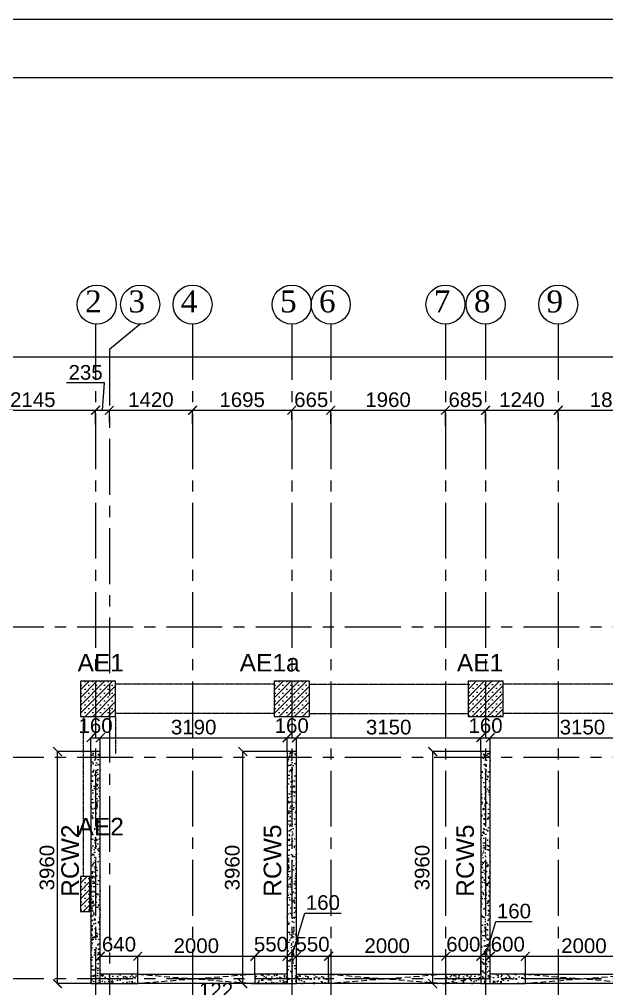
# Model space of a CAD drawing. Header units: inches. Extents: x 207135 to 337634, y -175669 to -89669.
# Drawn here: x 217800 to 227830, y -106208 to -89669 of the extents above; entities that cross this region are included whole.
import ezdxf

# ---------------------------------------------------------------- set-up
doc = ezdxf.new("R2010")
doc.units = ezdxf.units.IN
doc.header["$MEASUREMENT"] = 0
for name, pattern in [('CENTER', [50.8, 31.75, -6.35, 6.35, -6.35]), ('DASHED2', [9.525, 6.35, -3.175]), ('Hidden', [3, 2, -1])]:
    doc.linetypes.add(name, pattern=pattern)
for name, color, linetype in [('160 R.C. WALL HAT', 8, 'Continuous'), ('160 R.C.WALL', 6, 'Continuous'), ('160 WALL  OPENING LINE', 1, 'Continuous'), ('160 WALL OPEING', 1, 'Continuous'), ('AR-Column', 40, 'Continuous'), ('AR-Hidden', 251, 'DASHED2'), ('DIM', 251, 'Continuous'), ('GIRD CIR', 1, 'Continuous'), ('GIRD TEXT', 4, 'Continuous'), ('GRID', 8, 'CENTER'), ('GRID DIM', 4, 'Continuous'), ('NON S.WALL HATCH', 8, 'Continuous'), ('SHEAR WALL NAME', 3, 'Continuous'), ('TEXT-1', 3, 'Continuous')]:
    doc.layers.add(name, color=color, linetype=linetype)
doc.layers.add('JKEC COLHAT', color=2, linetype='Continuous', lineweight=20)
doc.styles.add('T200', font='sanss___.ttf', dxfattribs={"height": 250})
doc.styles.add('T300', font='sanss___.ttf', dxfattribs={"height": 350})
doc.styles.add('T400', font='romantic.ttf')
doc.dimstyles.new('T 200', dxfattribs={"dimtxt": 250, "dimasz": 150, "dimexe": 1, "dimexo": 0, "dimgap": 50, "dimtad": 1, "dimdec": 0, "dimdsep": 46, "dimtxsty": 'T200', "dimblk": 'ARCHTICK', "dimcen": 2.5, "dimdle": 1, "dimclrd": 5, "dimclre": 253, "dimclrt": 1, "dimadec": 0, "dimazin": 0, "dimtfac": 1, "dimtdec": 0, "dimtmove": 2, "dimatfit": 3, "dimfxl": 0, "dimarcsym": 0})
doc.dimstyles.new('T 300', dxfattribs={"dimtxt": 250, "dimasz": 150, "dimexe": 1, "dimexo": 0, "dimgap": 50, "dimtad": 1, "dimdec": 0, "dimrnd": 5, "dimdsep": 46, "dimtxsty": 'T200', "dimblk": 'ARCHTICK', "dimcen": 2.5, "dimdle": 1, "dimclrd": 5, "dimclre": 253, "dimclrt": 4, "dimadec": 0, "dimazin": 0, "dimtfac": 1, "dimtdec": 0, "dimtmove": 2, "dimatfit": 3, "dimfxl": 0, "dimarcsym": 0})
pattern_1 = [(45, (-131825.64, 74440.45), (-66.29126, 66.29126), []), (45, (-131759.35, 74440.45), (-66.29126, 66.29126), [0, -93.75])]
pattern_2 = [(45, (-131825.64, 75915.45), (-66.29126, 66.29126), []), (45, (-131759.35, 75915.45), (-66.29126, 66.29126), [0, -93.75])]
pattern_3 = [(50, (2124542.95, 287067.85), (179.315046, -15.688034), [18.75, -206.25]), (355, (2124542.95, 287067.85), (-34.687833, 188.048033), [15, -165]), (100.451444, (2124557.9, 287066.54), (144.627212, 172.359998), [15.935048, -175.285528]), (46.1842, (2124542.95, 287117.85), (266.810333, -41.37982), [28.125, -309.375]), (96.635635, (2124565.19, 287114.4), (233.665486, 243.52965), [23.902586, -262.92844]), (351.184164, (2124542.95, 287117.85), (233.665486, 243.52965), [22.5, -247.5]), (21, (2124567.95, 287105.35), (149.226763, -100.654723), [18.75, -206.25]), (326, (2124567.95, 287105.35), (60.828833, 181.287511), [15, -165]), (71.451445, (2124580.39, 287096.96), (210.055594, 80.632788), [15.935047, -175.285528]), (37.5, (2124542.95, 287067.85), (3.0399638, 83.2234635), [0, -163, 0, -167.5, 0, -165.625]), (7.5, (2124542.95, 287067.85), (65.7673844, 98.602928), [0, -95.5, 0, -159.25, 0, -63.125]), (327.5, (2124487.2, 287067.85), (133.455609, -5.638718), [0, -62.5, 0, -195, 0, -258.75]), (317.5, (2124462.2, 287067.85), (145.796542, 25.0262456), [0, -81.25, 0, -129.5, 0, -183.75])]

# ---------------------------------------------------------------- blocks, each defined once
blk = doc.blocks.new('_ARCHTICK')
at = {"color": 0, "linetype": 'ByBlock', "const_width": 0.15}
blk.add_lwpolyline([(-0.5, -0.5), (0.5, 0.5)], dxfattribs=at)
blk = doc.blocks.new('*D50')
at = {"layer": 'Defpoints', "color": 0}
for p in [(300026, -95426), (216957, -95914, 15), (300026, -95914, 15)]:
    blk.add_point(p, dxfattribs=at)
at = {"layer": 'GRID DIM', "color": 5, "lineweight": -2}
blk.add_line((216956, -95426), (300027, -95426), dxfattribs=at)
at = {"layer": 'GRID DIM', "color": 253, "lineweight": -2}
for p, q in [((216957, -95914), (216957, -95425)), ((300026, -95914), (300026, -95425))]:
    blk.add_line(p, q, dxfattribs=at)
at = {"layer": 'GRID DIM', "color": 5, "lineweight": -2, "xscale": 150, "yscale": 150, "zscale": 150, "rotation": 180}
blk.add_blockref('_ARCHTICK', (216957, -95426), dxfattribs=at)
at = {"layer": 'GRID DIM', "color": 5, "lineweight": -2, "xscale": 150, "yscale": 150, "zscale": 150}
blk.add_blockref('_ARCHTICK', (300026, -95426), dxfattribs=at)
at = {"layer": 'GRID DIM', "color": 4, "insert": (258492, -95247), "char_height": 250, "attachment_point": 5, "style": 'T200'}
blk.add_mtext('83070', dxfattribs=at)
blk = doc.blocks.new('*D51')
at = {"layer": 'Defpoints', "color": 0}
for p in [(219102, -96339), (216957, -96579, 15), (219102, -96579, 15)]:
    blk.add_point(p, dxfattribs=at)
at = {"layer": 'GRID DIM', "color": 5, "lineweight": -2}
blk.add_line((216956, -96339), (219103, -96339), dxfattribs=at)
at = {"layer": 'GRID DIM', "color": 253, "lineweight": -2}
for p, q in [((216957, -96579), (216957, -96338)), ((219102, -96579), (219102, -96338))]:
    blk.add_line(p, q, dxfattribs=at)
at = {"layer": 'GRID DIM', "color": 5, "lineweight": -2, "xscale": 150, "yscale": 150, "zscale": 150, "rotation": 180}
blk.add_blockref('_ARCHTICK', (216957, -96339), dxfattribs=at)
at = {"layer": 'GRID DIM', "color": 5, "lineweight": -2, "xscale": 150, "yscale": 150, "zscale": 150}
blk.add_blockref('_ARCHTICK', (219102, -96339), dxfattribs=at)
at = {"layer": 'GRID DIM', "color": 4, "insert": (218030, -96160), "char_height": 250, "attachment_point": 5, "style": 'T200'}
blk.add_mtext('2145', dxfattribs=at)
blk = doc.blocks.new('*D52')
at = {"layer": 'Defpoints', "color": 0}
for p in [(219337, -96339), (219102, -96579, 15), (219337, -96544, 15)]:
    blk.add_point(p, dxfattribs=at)
at = {"layer": 'GRID DIM', "color": 5, "lineweight": -2}
for p, q in [((219255, -95873), (218608, -95873)), ((219220, -96339), (219255, -95873)), ((219101, -96339), (219338, -96339))]:
    blk.add_line(p, q, dxfattribs=at)
at = {"layer": 'GRID DIM', "color": 253, "lineweight": -2}
for p, q in [((219102, -96579), (219102, -96338)), ((219337, -96544), (219337, -96338))]:
    blk.add_line(p, q, dxfattribs=at)
at = {"layer": 'GRID DIM', "color": 5, "lineweight": -2, "xscale": 150, "yscale": 150, "zscale": 150, "rotation": 180}
blk.add_blockref('_ARCHTICK', (219102, -96339), dxfattribs=at)
at = {"layer": 'GRID DIM', "color": 5, "lineweight": -2, "xscale": 150, "yscale": 150, "zscale": 150}
blk.add_blockref('_ARCHTICK', (219337, -96339), dxfattribs=at)
at = {"layer": 'GRID DIM', "color": 4, "insert": (218932, -95694), "char_height": 250, "attachment_point": 5, "style": 'T200'}
blk.add_mtext('235', dxfattribs=at)
blk = doc.blocks.new('*D53')
at = {"layer": 'Defpoints', "color": 0}
for p in [(220757, -96339), (219337, -96544, 15), (220757, -96563, 15)]:
    blk.add_point(p, dxfattribs=at)
at = {"layer": 'GRID DIM', "color": 5, "lineweight": -2}
blk.add_line((219336, -96339), (220758, -96339), dxfattribs=at)
at = {"layer": 'GRID DIM', "color": 253, "lineweight": -2}
for p, q in [((219337, -96544), (219337, -96338)), ((220757, -96563), (220757, -96338))]:
    blk.add_line(p, q, dxfattribs=at)
at = {"layer": 'GRID DIM', "color": 5, "lineweight": -2, "xscale": 150, "yscale": 150, "zscale": 150, "rotation": 180}
blk.add_blockref('_ARCHTICK', (219337, -96339), dxfattribs=at)
at = {"layer": 'GRID DIM', "color": 5, "lineweight": -2, "xscale": 150, "yscale": 150, "zscale": 150}
blk.add_blockref('_ARCHTICK', (220757, -96339), dxfattribs=at)
at = {"layer": 'GRID DIM', "color": 4, "insert": (220047, -96160), "char_height": 250, "attachment_point": 5, "style": 'T200'}
blk.add_mtext('1420', dxfattribs=at)
blk = doc.blocks.new('*D54')
at = {"layer": 'Defpoints', "color": 0}
for p in [(222452, -96339), (220757, -96563, 15), (222452, -96497, 15)]:
    blk.add_point(p, dxfattribs=at)
at = {"layer": 'GRID DIM', "color": 5, "lineweight": -2}
blk.add_line((220756, -96339), (222453, -96339), dxfattribs=at)
at = {"layer": 'GRID DIM', "color": 253, "lineweight": -2}
for p, q in [((220757, -96563), (220757, -96338)), ((222452, -96497), (222452, -96338))]:
    blk.add_line(p, q, dxfattribs=at)
at = {"layer": 'GRID DIM', "color": 5, "lineweight": -2, "xscale": 150, "yscale": 150, "zscale": 150, "rotation": 180}
blk.add_blockref('_ARCHTICK', (220757, -96339), dxfattribs=at)
at = {"layer": 'GRID DIM', "color": 5, "lineweight": -2, "xscale": 150, "yscale": 150, "zscale": 150}
blk.add_blockref('_ARCHTICK', (222452, -96339), dxfattribs=at)
at = {"layer": 'GRID DIM', "color": 4, "insert": (221605, -96160), "char_height": 250, "attachment_point": 5, "style": 'T200'}
blk.add_mtext('1695', dxfattribs=at)
blk = doc.blocks.new('*D55')
at = {"layer": 'Defpoints', "color": 0}
for p in [(223117, -96339), (222452, -96497, 15), (223117, -96565, 15)]:
    blk.add_point(p, dxfattribs=at)
at = {"layer": 'GRID DIM', "color": 5, "lineweight": -2}
blk.add_line((222451, -96339), (223118, -96339), dxfattribs=at)
at = {"layer": 'GRID DIM', "color": 253, "lineweight": -2}
for p, q in [((222452, -96497), (222452, -96338)), ((223117, -96565), (223117, -96338))]:
    blk.add_line(p, q, dxfattribs=at)
at = {"layer": 'GRID DIM', "color": 5, "lineweight": -2, "xscale": 150, "yscale": 150, "zscale": 150, "rotation": 180}
blk.add_blockref('_ARCHTICK', (222452, -96339), dxfattribs=at)
at = {"layer": 'GRID DIM', "color": 5, "lineweight": -2, "xscale": 150, "yscale": 150, "zscale": 150}
blk.add_blockref('_ARCHTICK', (223117, -96339), dxfattribs=at)
at = {"layer": 'GRID DIM', "color": 4, "insert": (222785, -96160), "char_height": 250, "attachment_point": 5, "style": 'T200'}
blk.add_mtext('665', dxfattribs=at)
blk = doc.blocks.new('*D56')
at = {"layer": 'Defpoints', "color": 0}
for p in [(225077, -96339), (223117, -96565, 15), (225077, -96607, 15)]:
    blk.add_point(p, dxfattribs=at)
at = {"layer": 'GRID DIM', "color": 5, "lineweight": -2}
blk.add_line((223116, -96339), (225078, -96339), dxfattribs=at)
at = {"layer": 'GRID DIM', "color": 253, "lineweight": -2}
for p, q in [((223117, -96565), (223117, -96338)), ((225077, -96607), (225077, -96338))]:
    blk.add_line(p, q, dxfattribs=at)
at = {"layer": 'GRID DIM', "color": 5, "lineweight": -2, "xscale": 150, "yscale": 150, "zscale": 150, "rotation": 180}
blk.add_blockref('_ARCHTICK', (223117, -96339), dxfattribs=at)
at = {"layer": 'GRID DIM', "color": 5, "lineweight": -2, "xscale": 150, "yscale": 150, "zscale": 150}
blk.add_blockref('_ARCHTICK', (225077, -96339), dxfattribs=at)
at = {"layer": 'GRID DIM', "color": 4, "insert": (224097, -96160), "char_height": 250, "attachment_point": 5, "style": 'T200'}
blk.add_mtext('1960', dxfattribs=at)
blk = doc.blocks.new('*D57')
at = {"layer": 'Defpoints', "color": 0}
for p in [(225762, -96339), (225762, -96559, 15), (225077, -96607, 15)]:
    blk.add_point(p, dxfattribs=at)
at = {"layer": 'GRID DIM', "color": 5, "lineweight": -2}
blk.add_line((225076, -96339), (225763, -96339), dxfattribs=at)
at = {"layer": 'GRID DIM', "color": 253, "lineweight": -2}
for p, q in [((225077, -96607), (225077, -96338)), ((225762, -96559), (225762, -96338))]:
    blk.add_line(p, q, dxfattribs=at)
at = {"layer": 'GRID DIM', "color": 5, "lineweight": -2, "xscale": 150, "yscale": 150, "zscale": 150, "rotation": 180}
blk.add_blockref('_ARCHTICK', (225077, -96339), dxfattribs=at)
at = {"layer": 'GRID DIM', "color": 5, "lineweight": -2, "xscale": 150, "yscale": 150, "zscale": 150}
blk.add_blockref('_ARCHTICK', (225762, -96339), dxfattribs=at)
at = {"layer": 'GRID DIM', "color": 4, "insert": (225420, -96160), "char_height": 250, "attachment_point": 5, "style": 'T200'}
blk.add_mtext('685', dxfattribs=at)
blk = doc.blocks.new('*D58')
at = {"layer": 'Defpoints', "color": 0}
for p in [(227003, -96339), (225762, -96559, 15), (227003, -96511, 15)]:
    blk.add_point(p, dxfattribs=at)
at = {"layer": 'GRID DIM', "color": 5, "lineweight": -2}
blk.add_line((225761, -96339), (227004, -96339), dxfattribs=at)
at = {"layer": 'GRID DIM', "color": 253, "lineweight": -2}
for p, q in [((225762, -96559), (225762, -96338)), ((227003, -96511), (227003, -96338))]:
    blk.add_line(p, q, dxfattribs=at)
at = {"layer": 'GRID DIM', "color": 5, "lineweight": -2, "xscale": 150, "yscale": 150, "zscale": 150, "rotation": 180}
blk.add_blockref('_ARCHTICK', (225762, -96339), dxfattribs=at)
at = {"layer": 'GRID DIM', "color": 5, "lineweight": -2, "xscale": 150, "yscale": 150, "zscale": 150}
blk.add_blockref('_ARCHTICK', (227003, -96339), dxfattribs=at)
at = {"layer": 'GRID DIM', "color": 4, "insert": (226383, -96160), "char_height": 250, "attachment_point": 5, "style": 'T200'}
blk.add_mtext('1240', dxfattribs=at)
blk = doc.blocks.new('*D59')
at = {"layer": 'Defpoints', "color": 0}
for p in [(228857, -96339), (227003, -96511, 15), (228857, -96535, 15)]:
    blk.add_point(p, dxfattribs=at)
at = {"layer": 'GRID DIM', "color": 5, "lineweight": -2}
blk.add_line((227002, -96339), (228858, -96339), dxfattribs=at)
at = {"layer": 'GRID DIM', "color": 253, "lineweight": -2}
for p, q in [((227003, -96511), (227003, -96338)), ((228857, -96535), (228857, -96338))]:
    blk.add_line(p, q, dxfattribs=at)
at = {"layer": 'GRID DIM', "color": 5, "lineweight": -2, "xscale": 150, "yscale": 150, "zscale": 150, "rotation": 180}
blk.add_blockref('_ARCHTICK', (227003, -96339), dxfattribs=at)
at = {"layer": 'GRID DIM', "color": 5, "lineweight": -2, "xscale": 150, "yscale": 150, "zscale": 150}
blk.add_blockref('_ARCHTICK', (228857, -96339), dxfattribs=at)
at = {"layer": 'GRID DIM', "color": 4, "insert": (227930, -96160), "char_height": 250, "attachment_point": 5, "style": 'T200'}
blk.add_mtext('1855', dxfattribs=at)
blk = doc.blocks.new('*D113')
at = {"layer": 'Defpoints', "color": 0}
for p in [(219182, -101926), (219022, -102163, 15), (219182, -102163, 15)]:
    blk.add_point(p, dxfattribs=at)
at = {"layer": 'DIM', "color": 5, "lineweight": -2}
blk.add_line((219021, -101926), (219183, -101926), dxfattribs=at)
at = {"layer": 'DIM', "color": 253, "lineweight": -2}
for p, q in [((219022, -102163), (219022, -101925)), ((219182, -102163), (219182, -101925))]:
    blk.add_line(p, q, dxfattribs=at)
at = {"layer": 'DIM', "color": 5, "lineweight": -2, "xscale": 150, "yscale": 150, "zscale": 150, "rotation": 180}
blk.add_blockref('_ARCHTICK', (219022, -101926), dxfattribs=at)
at = {"layer": 'DIM', "color": 5, "lineweight": -2, "xscale": 150, "yscale": 150, "zscale": 150}
blk.add_blockref('_ARCHTICK', (219182, -101926), dxfattribs=at)
at = {"layer": 'DIM', "color": 1, "insert": (219102, -101721), "char_height": 250, "attachment_point": 5, "style": 'T200'}
blk.add_mtext('160', dxfattribs=at)
blk = doc.blocks.new('*D114')
at = {"layer": 'Defpoints', "color": 0}
for p in [(222532, -101926), (222372, -102163, 15), (222532, -102163, 15)]:
    blk.add_point(p, dxfattribs=at)
at = {"layer": 'DIM', "color": 5, "lineweight": -2}
blk.add_line((222371, -101926), (222533, -101926), dxfattribs=at)
at = {"layer": 'DIM', "color": 253, "lineweight": -2}
for p, q in [((222372, -102163), (222372, -101925)), ((222532, -102163), (222532, -101925))]:
    blk.add_line(p, q, dxfattribs=at)
at = {"layer": 'DIM', "color": 5, "lineweight": -2, "xscale": 150, "yscale": 150, "zscale": 150, "rotation": 180}
blk.add_blockref('_ARCHTICK', (222372, -101926), dxfattribs=at)
at = {"layer": 'DIM', "color": 5, "lineweight": -2, "xscale": 150, "yscale": 150, "zscale": 150}
blk.add_blockref('_ARCHTICK', (222532, -101926), dxfattribs=at)
at = {"layer": 'DIM', "color": 1, "insert": (222452, -101721), "char_height": 250, "attachment_point": 5, "style": 'T200'}
blk.add_mtext('160', dxfattribs=at)
blk = doc.blocks.new('*D115')
at = {"layer": 'Defpoints', "color": 0}
for p in [(225682, -101926), (222532, -102163, 15), (225682, -102163, 15)]:
    blk.add_point(p, dxfattribs=at)
at = {"layer": 'DIM', "color": 5, "lineweight": -2}
blk.add_line((222531, -101926), (225683, -101926), dxfattribs=at)
at = {"layer": 'DIM', "color": 253, "lineweight": -2}
for p, q in [((222532, -102163), (222532, -101925)), ((225682, -102163), (225682, -101925))]:
    blk.add_line(p, q, dxfattribs=at)
at = {"layer": 'DIM', "color": 5, "lineweight": -2, "xscale": 150, "yscale": 150, "zscale": 150, "rotation": 180}
blk.add_blockref('_ARCHTICK', (222532, -101926), dxfattribs=at)
at = {"layer": 'DIM', "color": 5, "lineweight": -2, "xscale": 150, "yscale": 150, "zscale": 150}
blk.add_blockref('_ARCHTICK', (225682, -101926), dxfattribs=at)
at = {"layer": 'DIM', "color": 1, "insert": (224107, -101747), "char_height": 250, "attachment_point": 5, "style": 'T200'}
blk.add_mtext('3150', dxfattribs=at)
blk = doc.blocks.new('*D116')
at = {"layer": 'Defpoints', "color": 0}
for p in [(225842, -101926), (225682, -102163, 15), (225842, -102163, 15)]:
    blk.add_point(p, dxfattribs=at)
at = {"layer": 'DIM', "color": 5, "lineweight": -2}
blk.add_line((225681, -101926), (225843, -101926), dxfattribs=at)
at = {"layer": 'DIM', "color": 253, "lineweight": -2}
for p, q in [((225682, -102163), (225682, -101925)), ((225842, -102163), (225842, -101925))]:
    blk.add_line(p, q, dxfattribs=at)
at = {"layer": 'DIM', "color": 5, "lineweight": -2, "xscale": 150, "yscale": 150, "zscale": 150, "rotation": 180}
blk.add_blockref('_ARCHTICK', (225682, -101926), dxfattribs=at)
at = {"layer": 'DIM', "color": 5, "lineweight": -2, "xscale": 150, "yscale": 150, "zscale": 150}
blk.add_blockref('_ARCHTICK', (225842, -101926), dxfattribs=at)
at = {"layer": 'DIM', "color": 1, "insert": (225762, -101721), "char_height": 250, "attachment_point": 5, "style": 'T200'}
blk.add_mtext('160', dxfattribs=at)
blk = doc.blocks.new('*D117')
at = {"layer": 'Defpoints', "color": 0}
for p in [(228992, -101926), (225842, -102163, 15), (228992, -102163, 15)]:
    blk.add_point(p, dxfattribs=at)
at = {"layer": 'DIM', "color": 5, "lineweight": -2}
blk.add_line((225841, -101926), (228993, -101926), dxfattribs=at)
at = {"layer": 'DIM', "color": 253, "lineweight": -2}
for p, q in [((225842, -102163), (225842, -101925)), ((228992, -102163), (228992, -101925))]:
    blk.add_line(p, q, dxfattribs=at)
at = {"layer": 'DIM', "color": 5, "lineweight": -2, "xscale": 150, "yscale": 150, "zscale": 150, "rotation": 180}
blk.add_blockref('_ARCHTICK', (225842, -101926), dxfattribs=at)
at = {"layer": 'DIM', "color": 5, "lineweight": -2, "xscale": 150, "yscale": 150, "zscale": 150}
blk.add_blockref('_ARCHTICK', (228992, -101926), dxfattribs=at)
at = {"layer": 'DIM', "color": 1, "insert": (227417, -101747), "char_height": 250, "attachment_point": 5, "style": 'T200'}
blk.add_mtext('3150', dxfattribs=at)
blk = doc.blocks.new('*D138')
at = {"layer": 'Defpoints', "color": 0}
for p in [(218452, -102163), (219022, -102163, 15), (219022, -106123, 15)]:
    blk.add_point(p, dxfattribs=at)
at = {"layer": 'DIM', "color": 253, "lineweight": -2}
for p, q in [((219022, -102163), (218451, -102163)), ((219022, -106123), (218451, -106123))]:
    blk.add_line(p, q, dxfattribs=at)
at = {"layer": 'DIM', "color": 5, "lineweight": -2}
blk.add_line((218452, -106124), (218452, -102162), dxfattribs=at)
at = {"layer": 'DIM', "color": 5, "lineweight": -2, "xscale": 150, "yscale": 150, "zscale": 150}
for p, rotation in [((218452, -102163), 90), ((218452, -106123), 270)]:
    blk.add_blockref('_ARCHTICK', p, dxfattribs=dict(at, rotation=rotation))
at = {"layer": 'DIM', "color": 1, "insert": (218273, -104143), "char_height": 250, "attachment_point": 5, "rotation": 90, "style": 'T200'}
blk.add_mtext('3960', dxfattribs=at)
blk = doc.blocks.new('*D139')
at = {"layer": 'Defpoints', "color": 0}
for p in [(219822, -105656), (219182, -105963, 15), (219822, -105963, 15)]:
    blk.add_point(p, dxfattribs=at)
at = {"layer": 'DIM', "color": 5, "lineweight": -2}
blk.add_line((219181, -105656), (219823, -105656), dxfattribs=at)
at = {"layer": 'DIM', "color": 253, "lineweight": -2}
for p, q in [((219182, -105963), (219182, -105655)), ((219822, -105963), (219822, -105655))]:
    blk.add_line(p, q, dxfattribs=at)
at = {"layer": 'DIM', "color": 5, "lineweight": -2, "xscale": 150, "yscale": 150, "zscale": 150, "rotation": 180}
blk.add_blockref('_ARCHTICK', (219182, -105656), dxfattribs=at)
at = {"layer": 'DIM', "color": 5, "lineweight": -2, "xscale": 150, "yscale": 150, "zscale": 150}
blk.add_blockref('_ARCHTICK', (219822, -105656), dxfattribs=at)
at = {"layer": 'DIM', "color": 1, "insert": (219502, -105451), "char_height": 250, "attachment_point": 5, "style": 'T200'}
blk.add_mtext('640', dxfattribs=at)
blk = doc.blocks.new('*D140')
at = {"layer": 'Defpoints', "color": 0}
for p in [(222372, -105656), (221822, -105963, 15), (222372, -105963, 15)]:
    blk.add_point(p, dxfattribs=at)
at = {"layer": 'DIM', "color": 5, "lineweight": -2}
blk.add_line((221821, -105656), (222373, -105656), dxfattribs=at)
at = {"layer": 'DIM', "color": 253, "lineweight": -2}
for p, q in [((221822, -105963), (221822, -105655)), ((222372, -105963), (222372, -105655))]:
    blk.add_line(p, q, dxfattribs=at)
at = {"layer": 'DIM', "color": 5, "lineweight": -2, "xscale": 150, "yscale": 150, "zscale": 150, "rotation": 180}
blk.add_blockref('_ARCHTICK', (221822, -105656), dxfattribs=at)
at = {"layer": 'DIM', "color": 5, "lineweight": -2, "xscale": 150, "yscale": 150, "zscale": 150}
blk.add_blockref('_ARCHTICK', (222372, -105656), dxfattribs=at)
at = {"layer": 'DIM', "color": 1, "insert": (222097, -105451), "char_height": 250, "attachment_point": 5, "style": 'T200'}
blk.add_mtext('550', dxfattribs=at)
blk = doc.blocks.new('*D141')
at = {"layer": 'Defpoints', "color": 0}
for p in [(222532, -105656), (222372, -105963, 15), (222532, -105963, 15)]:
    blk.add_point(p, dxfattribs=at)
at = {"layer": 'DIM', "color": 5, "lineweight": -2}
for p, q in [((222452, -105656), (222674, -104919)), ((222674, -104919), (223295, -104919)), ((222371, -105656), (222533, -105656))]:
    blk.add_line(p, q, dxfattribs=at)
at = {"layer": 'DIM', "color": 253, "lineweight": -2}
for p, q in [((222372, -105963), (222372, -105655)), ((222532, -105963), (222532, -105655))]:
    blk.add_line(p, q, dxfattribs=at)
at = {"layer": 'DIM', "color": 5, "lineweight": -2, "xscale": 150, "yscale": 150, "zscale": 150, "rotation": 180}
blk.add_blockref('_ARCHTICK', (222372, -105656), dxfattribs=at)
at = {"layer": 'DIM', "color": 5, "lineweight": -2, "xscale": 150, "yscale": 150, "zscale": 150}
blk.add_blockref('_ARCHTICK', (222532, -105656), dxfattribs=at)
at = {"layer": 'DIM', "color": 1, "insert": (222984, -104740), "char_height": 250, "attachment_point": 5, "style": 'T200'}
blk.add_mtext('160', dxfattribs=at)
blk = doc.blocks.new('*D142')
at = {"layer": 'Defpoints', "color": 0}
for p in [(223082, -105656), (222532, -105963, 15), (223082, -105963, 15)]:
    blk.add_point(p, dxfattribs=at)
at = {"layer": 'DIM', "color": 5, "lineweight": -2}
blk.add_line((222531, -105656), (223083, -105656), dxfattribs=at)
at = {"layer": 'DIM', "color": 253, "lineweight": -2}
for p, q in [((222532, -105963), (222532, -105655)), ((223082, -105963), (223082, -105655))]:
    blk.add_line(p, q, dxfattribs=at)
at = {"layer": 'DIM', "color": 5, "lineweight": -2, "xscale": 150, "yscale": 150, "zscale": 150, "rotation": 180}
blk.add_blockref('_ARCHTICK', (222532, -105656), dxfattribs=at)
at = {"layer": 'DIM', "color": 5, "lineweight": -2, "xscale": 150, "yscale": 150, "zscale": 150}
blk.add_blockref('_ARCHTICK', (223082, -105656), dxfattribs=at)
at = {"layer": 'DIM', "color": 1, "insert": (222807, -105451), "char_height": 250, "attachment_point": 5, "style": 'T200'}
blk.add_mtext('550', dxfattribs=at)
blk = doc.blocks.new('*D143')
at = {"layer": 'Defpoints', "color": 0}
for p in [(225082, -105656), (223082, -105963, 15), (225082, -105963, 15)]:
    blk.add_point(p, dxfattribs=at)
at = {"layer": 'DIM', "color": 5, "lineweight": -2}
blk.add_line((223081, -105656), (225083, -105656), dxfattribs=at)
at = {"layer": 'DIM', "color": 253, "lineweight": -2}
for p, q in [((223082, -105963), (223082, -105655)), ((225082, -105963), (225082, -105655))]:
    blk.add_line(p, q, dxfattribs=at)
at = {"layer": 'DIM', "color": 5, "lineweight": -2, "xscale": 150, "yscale": 150, "zscale": 150, "rotation": 180}
blk.add_blockref('_ARCHTICK', (223082, -105656), dxfattribs=at)
at = {"layer": 'DIM', "color": 5, "lineweight": -2, "xscale": 150, "yscale": 150, "zscale": 150}
blk.add_blockref('_ARCHTICK', (225082, -105656), dxfattribs=at)
at = {"layer": 'DIM', "color": 1, "insert": (224082, -105477), "char_height": 250, "attachment_point": 5, "style": 'T200'}
blk.add_mtext('2000', dxfattribs=at)
blk = doc.blocks.new('*D144')
at = {"layer": 'Defpoints', "color": 0}
for p in [(225682, -105656), (225082, -105963, 15), (225682, -105963, 15)]:
    blk.add_point(p, dxfattribs=at)
at = {"layer": 'DIM', "color": 5, "lineweight": -2}
blk.add_line((225081, -105656), (225683, -105656), dxfattribs=at)
at = {"layer": 'DIM', "color": 253, "lineweight": -2}
for p, q in [((225082, -105963), (225082, -105655)), ((225682, -105963), (225682, -105655))]:
    blk.add_line(p, q, dxfattribs=at)
at = {"layer": 'DIM', "color": 5, "lineweight": -2, "xscale": 150, "yscale": 150, "zscale": 150, "rotation": 180}
blk.add_blockref('_ARCHTICK', (225082, -105656), dxfattribs=at)
at = {"layer": 'DIM', "color": 5, "lineweight": -2, "xscale": 150, "yscale": 150, "zscale": 150}
blk.add_blockref('_ARCHTICK', (225682, -105656), dxfattribs=at)
at = {"layer": 'DIM', "color": 1, "insert": (225382, -105451), "char_height": 250, "attachment_point": 5, "style": 'T200'}
blk.add_mtext('600', dxfattribs=at)
blk = doc.blocks.new('*D145')
at = {"layer": 'Defpoints', "color": 0}
for p in [(225842, -105656), (225682, -105963, 15), (225842, -105963, 15)]:
    blk.add_point(p, dxfattribs=at)
at = {"layer": 'DIM', "color": 5, "lineweight": -2}
for p, q in [((225762, -105656), (225937, -105065)), ((225937, -105065), (226557, -105065)), ((225681, -105656), (225843, -105656))]:
    blk.add_line(p, q, dxfattribs=at)
at = {"layer": 'DIM', "color": 253, "lineweight": -2}
for p, q in [((225682, -105963), (225682, -105655)), ((225842, -105963), (225842, -105655))]:
    blk.add_line(p, q, dxfattribs=at)
at = {"layer": 'DIM', "color": 5, "lineweight": -2, "xscale": 150, "yscale": 150, "zscale": 150, "rotation": 180}
blk.add_blockref('_ARCHTICK', (225682, -105656), dxfattribs=at)
at = {"layer": 'DIM', "color": 5, "lineweight": -2, "xscale": 150, "yscale": 150, "zscale": 150}
blk.add_blockref('_ARCHTICK', (225842, -105656), dxfattribs=at)
at = {"layer": 'DIM', "color": 1, "insert": (226247, -104886), "char_height": 250, "attachment_point": 5, "style": 'T200'}
blk.add_mtext('160', dxfattribs=at)
blk = doc.blocks.new('*D146')
at = {"layer": 'Defpoints', "color": 0}
for p in [(226442, -105656), (225842, -105963, 15), (226442, -105963, 15)]:
    blk.add_point(p, dxfattribs=at)
at = {"layer": 'DIM', "color": 5, "lineweight": -2}
blk.add_line((225841, -105656), (226443, -105656), dxfattribs=at)
at = {"layer": 'DIM', "color": 253, "lineweight": -2}
for p, q in [((225842, -105963), (225842, -105655)), ((226442, -105963), (226442, -105655))]:
    blk.add_line(p, q, dxfattribs=at)
at = {"layer": 'DIM', "color": 5, "lineweight": -2, "xscale": 150, "yscale": 150, "zscale": 150, "rotation": 180}
blk.add_blockref('_ARCHTICK', (225842, -105656), dxfattribs=at)
at = {"layer": 'DIM', "color": 5, "lineweight": -2, "xscale": 150, "yscale": 150, "zscale": 150}
blk.add_blockref('_ARCHTICK', (226442, -105656), dxfattribs=at)
at = {"layer": 'DIM', "color": 1, "insert": (226142, -105451), "char_height": 250, "attachment_point": 5, "style": 'T200'}
blk.add_mtext('600', dxfattribs=at)
blk = doc.blocks.new('*D147')
at = {"layer": 'Defpoints', "color": 0}
for p in [(228442, -105656), (226442, -105963, 15), (228442, -105963, 15)]:
    blk.add_point(p, dxfattribs=at)
at = {"layer": 'DIM', "color": 5, "lineweight": -2}
blk.add_line((226441, -105656), (228443, -105656), dxfattribs=at)
at = {"layer": 'DIM', "color": 253, "lineweight": -2}
for p, q in [((226442, -105963), (226442, -105655)), ((228442, -105963), (228442, -105655))]:
    blk.add_line(p, q, dxfattribs=at)
at = {"layer": 'DIM', "color": 5, "lineweight": -2, "xscale": 150, "yscale": 150, "zscale": 150, "rotation": 180}
blk.add_blockref('_ARCHTICK', (226442, -105656), dxfattribs=at)
at = {"layer": 'DIM', "color": 5, "lineweight": -2, "xscale": 150, "yscale": 150, "zscale": 150}
blk.add_blockref('_ARCHTICK', (228442, -105656), dxfattribs=at)
at = {"layer": 'DIM', "color": 1, "insert": (227442, -105477), "char_height": 250, "attachment_point": 5, "style": 'T200'}
blk.add_mtext('2000', dxfattribs=at)
blk = doc.blocks.new('*D251')
at = {"layer": 'Defpoints', "color": 0}
for p in [(221617, -102163), (222372, -102163, 15), (222352, -106123, 15)]:
    blk.add_point(p, dxfattribs=at)
at = {"layer": 'DIM', "color": 253, "lineweight": -2}
for p, q in [((222372, -102163), (221616, -102163)), ((222352, -106123), (221616, -106123))]:
    blk.add_line(p, q, dxfattribs=at)
at = {"layer": 'DIM', "color": 5, "lineweight": -2}
blk.add_line((221617, -106124), (221617, -102162), dxfattribs=at)
at = {"layer": 'DIM', "color": 5, "lineweight": -2, "xscale": 150, "yscale": 150, "zscale": 150}
for p, rotation in [((221617, -102163), 90), ((221617, -106123), 270)]:
    blk.add_blockref('_ARCHTICK', p, dxfattribs=dict(at, rotation=rotation))
at = {"layer": 'DIM', "color": 1, "insert": (221438, -104143), "char_height": 250, "attachment_point": 5, "rotation": 90, "style": 'T200'}
blk.add_mtext('3960', dxfattribs=at)
blk = doc.blocks.new('*D252')
at = {"layer": 'Defpoints', "color": 0}
for p in [(224859, -102163), (225682, -102163, 15), (225662, -106123, 15)]:
    blk.add_point(p, dxfattribs=at)
at = {"layer": 'DIM', "color": 253, "lineweight": -2}
for p, q in [((225682, -102163), (224858, -102163)), ((225662, -106123), (224858, -106123))]:
    blk.add_line(p, q, dxfattribs=at)
at = {"layer": 'DIM', "color": 5, "lineweight": -2}
blk.add_line((224859, -106124), (224859, -102162), dxfattribs=at)
at = {"layer": 'DIM', "color": 5, "lineweight": -2, "xscale": 150, "yscale": 150, "zscale": 150}
for p, rotation in [((224859, -102163), 90), ((224859, -106123), 270)]:
    blk.add_blockref('_ARCHTICK', p, dxfattribs=dict(at, rotation=rotation))
at = {"layer": 'DIM', "color": 1, "insert": (224680, -104143), "char_height": 250, "attachment_point": 5, "rotation": 90, "style": 'T200'}
blk.add_mtext('3960', dxfattribs=at)
blk = doc.blocks.new('*D647')
at = {"layer": 'Defpoints', "color": 0}
for p in [(221822, -105656), (219822, -105943), (221822, -105963, 15)]:
    blk.add_point(p, dxfattribs=at)
at = {"layer": 'DIM', "color": 5, "lineweight": -2}
blk.add_line((219821, -105656), (221823, -105656), dxfattribs=at)
at = {"layer": 'DIM', "color": 253, "lineweight": -2}
for p, q in [((219822, -105943), (219822, -105655)), ((221822, -105963), (221822, -105655))]:
    blk.add_line(p, q, dxfattribs=at)
at = {"layer": 'DIM', "color": 5, "lineweight": -2, "xscale": 150, "yscale": 150, "zscale": 150, "rotation": 180}
blk.add_blockref('_ARCHTICK', (219822, -105656), dxfattribs=at)
at = {"layer": 'DIM', "color": 5, "lineweight": -2, "xscale": 150, "yscale": 150, "zscale": 150}
blk.add_blockref('_ARCHTICK', (221822, -105656), dxfattribs=at)
at = {"layer": 'DIM', "color": 1, "insert": (220822, -105477), "char_height": 250, "attachment_point": 5, "style": 'T200'}
blk.add_mtext('2000', dxfattribs=at)
blk = doc.blocks.new('*D648')
at = {"layer": 'Defpoints', "color": 0}
for p in [(222372, -101926), (219182, -102163, 15), (222372, -102163, 15)]:
    blk.add_point(p, dxfattribs=at)
at = {"layer": 'DIM', "color": 5, "lineweight": -2}
blk.add_line((219181, -101926), (222373, -101926), dxfattribs=at)
at = {"layer": 'DIM', "color": 253, "lineweight": -2}
for p, q in [((219182, -102163), (219182, -101925)), ((222372, -102163), (222372, -101925))]:
    blk.add_line(p, q, dxfattribs=at)
at = {"layer": 'DIM', "color": 5, "lineweight": -2, "xscale": 150, "yscale": 150, "zscale": 150, "rotation": 180}
blk.add_blockref('_ARCHTICK', (219182, -101926), dxfattribs=at)
at = {"layer": 'DIM', "color": 5, "lineweight": -2, "xscale": 150, "yscale": 150, "zscale": 150}
blk.add_blockref('_ARCHTICK', (222372, -101926), dxfattribs=at)
at = {"layer": 'DIM', "color": 1, "insert": (220777, -101747), "char_height": 250, "attachment_point": 5, "style": 'T200'}
blk.add_mtext('3190', dxfattribs=at)
blk = doc.blocks.new('A$C02A55DAE')
at = {"layer": 'NON S.WALL HATCH'}
h = blk.add_hatch(dxfattribs=at)
h.set_pattern_fill('SACNCR', color=256, scale=1000)
h.set_pattern_definition(pattern_1)
h.paths.add_polyline_path([(30, 600), (630, 600), (630, 1200), (30, 1200)])
h = blk.add_hatch(dxfattribs=at)
h.set_pattern_fill('SACNCR', color=256, scale=1000)
h.set_pattern_definition(pattern_1)
h.paths.add_polyline_path([(3340, 600), (3940, 600), (3940, 1200), (3340, 1200)])
h = blk.add_hatch(dxfattribs=at)
h.set_pattern_fill('SACNCR', color=256, scale=1000)
h.set_pattern_definition(pattern_2)
h.paths.add_polyline_path([(6650, 600), (7250, 600), (7250, 1200), (6650, 1200)])
h = blk.add_hatch(dxfattribs=at)
h.set_pattern_fill('SACNCR', color=256, scale=1000)
h.set_pattern_definition(pattern_2)
h.paths.add_polyline_path([(30, -2730), (190, -2730), (190, -2130), (30, -2130)])
at = {"layer": 'AR-Column', "color": 4, "elevation": -29}
for points in [[(30, 600), (630, 600), (630, 1200), (30, 1200)], [(3340, 600), (3940, 600), (3940, 1200), (3340, 1200)], [(6650, 600), (7250, 600), (7250, 1200), (6650, 1200)], [(30, -2730), (190, -2730), (190, -2130), (30, -2130)]]:
    blk.add_lwpolyline(points, close=True, dxfattribs=at)
at = {"layer": 'AR-Hidden', "ltscale": 0.009}
for p, q in [((3340, 1150, -29), (630, 1150, -29)), ((3940, 1150, -29), (6650, 1150, -29)), ((9960, 1150, -29), (7250, 1150, -29)), ((80, 600, -29), (80, -2130, -29)), ((3340, 650, -29), (630, 650, -29)), ((630, 600, -29), (630, -40, -29)), ((3940, 650, -29), (6650, 650, -29)), ((9960, 650, -29), (7250, 650, -29))]:
    blk.add_line(p, q, dxfattribs=at)
blk = doc.blocks.new('*D746')
at = {"layer": 'Defpoints', "color": 0}
for p in [(220959, -106930), (220837, -107923), (220959, -107923, 15)]:
    blk.add_point(p, dxfattribs=at)
at = {"layer": 'DIM', "color": 5, "lineweight": -2}
for p, q in [((220898, -106930), (220848, -106408)), ((220848, -106408), (221469, -106408)), ((220836, -106930), (220960, -106930))]:
    blk.add_line(p, q, dxfattribs=at)
at = {"layer": 'DIM', "color": 253, "lineweight": -2}
for p, q in [((220837, -107923), (220837, -106929)), ((220959, -107923), (220959, -106929))]:
    blk.add_line(p, q, dxfattribs=at)
at = {"layer": 'DIM', "color": 5, "lineweight": -2, "xscale": 150, "yscale": 150, "zscale": 150, "rotation": 180}
blk.add_blockref('_ARCHTICK', (220837, -106930), dxfattribs=at)
at = {"layer": 'DIM', "color": 5, "lineweight": -2, "xscale": 150, "yscale": 150, "zscale": 150}
blk.add_blockref('_ARCHTICK', (220959, -106930), dxfattribs=at)
at = {"layer": 'DIM', "color": 1, "insert": (221159, -106233), "char_height": 250, "attachment_point": 5, "style": 'T200'}
blk.add_mtext('122', dxfattribs=at)

msp = doc.modelspace()

# ---------------------------------------------------------------- hatches: boundary and pattern name
at = {"layer": '160 R.C. WALL HAT'}
h = msp.add_hatch(dxfattribs=at)
h.set_pattern_fill('AR-CONC', color=256, scale=25)
h.set_pattern_definition(pattern_3)
h.paths.add_polyline_path([(219182.4, -102162.5), (219022.4, -102162.5), (219022.4, -106122.5), (219182.4, -106122.5)])
h = msp.add_hatch(dxfattribs=at)
h.set_pattern_fill('AR-CONC', color=256, scale=25)
h.set_pattern_definition(pattern_3)
h.paths.add_polyline_path([(222532.4, -102162.5), (222372.4, -102162.5), (222372.4, -106122.5), (222532.4, -106122.5)])
h = msp.add_hatch(dxfattribs=at)
h.set_pattern_fill('AR-CONC', color=256, scale=25)
h.set_pattern_definition(pattern_3)
h.paths.add_polyline_path([(225682.4, -106122.5), (225842.4, -106122.5), (225842.4, -102162.5), (225682.4, -102162.5)])
h = msp.add_hatch(dxfattribs=at)
h.set_pattern_fill('AR-CONC', color=256, scale=25)
h.set_pattern_definition(pattern_3)
h.paths.add_polyline_path([(219822.4, -105962.5), (219182.4, -105962.5), (219182.4, -106122.5), (219822.4, -106122.5)])
h = msp.add_hatch(dxfattribs=at)
h.set_pattern_fill('AR-CONC', color=256, scale=25)
h.set_pattern_definition(pattern_3)
h.paths.add_polyline_path([(222372.4, -106122.5), (222372.4, -105962.5), (221822.4, -105962.5), (221822.4, -106122.5)])
h = msp.add_hatch(dxfattribs=at)
h.set_pattern_fill('AR-CONC', color=256, scale=25)
h.set_pattern_definition(pattern_3)
h.paths.add_polyline_path([(223082.4, -106122.5), (223082.4, -105962.5), (222532.4, -105962.5), (222532.4, -106122.5)])
h = msp.add_hatch(dxfattribs=at)
h.set_pattern_fill('AR-CONC', color=256, scale=25)
h.set_pattern_definition(pattern_3)
h.paths.add_polyline_path([(225082.4, -105962.5), (225082.4, -106122.5), (225682.4, -106122.5), (225682.4, -105962.5)])
h = msp.add_hatch(dxfattribs=at)
h.set_pattern_fill('AR-CONC', color=256, scale=25)
h.set_pattern_definition(pattern_3)
h.paths.add_polyline_path([(226442.4, -105962.5), (226442.4, -106122.5), (225842.4, -106122.5), (225842.4, -105962.5)])

# ---------------------------------------------------------------- linework, layer by layer
at = {"layer": '160 R.C.WALL'}
for p, q in [((222372.4, -105962.5, 14.7), (221822.4, -105962.5, 14.7)), ((221822.4, -105962.5, 14.7), (221822.4, -106122.5, 14.7)), ((222532.4, -105962.5, 14.7), (223082.4, -105962.5, 14.7)), ((223082.4, -105962.5, 14.7), (223082.4, -106123.1, 14.7)), ((221822.4, -106122.5, 14.7), (222372.4, -106122.5, 14.7)), ((223082.4, -106122.5, 14.7), (222532.4, -106122.5, 14.7))]:
    msp.add_line(p, q, dxfattribs=at)
at = {"layer": '160 R.C.WALL', "elevation": 14.7}
for points in [[(219022.4, -106122.5), (219182.4, -106122.5), (219182.4, -102162.5), (219022.4, -102162.5)], [(222372.4, -106122.5), (222532.4, -106122.5), (222532.4, -102162.5), (222372.4, -102162.5)], [(225682.4, -106122.5), (225842.4, -106122.5), (225842.4, -102162.5), (225682.4, -102162.5)]]:
    msp.add_lwpolyline(points, close=True, dxfattribs=at)
for points in [[(219182.4, -106122.5), (219822.4, -106122.5), (219822.4, -105962.5), (219182.4, -105962.5)], [(225682.4, -106122.5), (225082.4, -106122.5), (225082.4, -105962.5), (225682.4, -105962.5)], [(225842.4, -106122.5), (226442.4, -106122.5), (226442.4, -105962.5), (225842.4, -105962.5)]]:
    msp.add_lwpolyline(points, dxfattribs=at)
at = {"layer": '160 WALL  OPENING LINE', "elevation": 14.7}
for points in [[(219822.4, -105962.5), (221822.4, -105962.5), (221822.4, -106122.5), (219822.4, -106122.5)], [(223082.4, -105962.5), (225082.4, -105962.5), (225082.4, -106122.5), (223082.4, -106122.5)], [(226442.4, -105962.5), (228442.4, -105962.5), (228442.4, -106122.5), (226442.4, -106122.5)]]:
    msp.add_lwpolyline(points, close=True, dxfattribs=at)
at = {"layer": '160 WALL OPEING', "linetype": 'Hidden', "ltscale": 50}
for p, q in [((219822.4, -105962.5, 14.7), (221822.4, -106122.5, 14.7)), ((221822.4, -105962.5, 14.7), (219822.4, -106122.5, 14.7)), ((223082.4, -105962.5, 14.7), (225082.4, -106122.5, 14.7)), ((225082.4, -105962.5, 14.7), (223082.4, -106122.5, 14.7)), ((226442.4, -105962.5, 14.7), (228442.4, -106122.5, 14.7)), ((228442.4, -105962.5, 14.7), (226442.4, -106122.5, 14.7))]:
    msp.add_line(p, q, dxfattribs=at)
at = {"layer": 'Defpoints', "ltscale": 0.2}
msp.add_lwpolyline([(207134.8, -175669), (329134.8, -175669), (329134.8, -89669), (207134.8, -89669)], close=True, dxfattribs=at)
msp.add_lwpolyline([(207134.8, -175669), (329134.8, -175669), (329134.8, -89669), (207134.8, -89669)], close=True, dxfattribs=at)
at = {"layer": 'GIRD CIR'}
for centre in [(219122.4, -94535.4, 14.7), (219863.2, -94535.4, 14.7), (220757.4, -94535.4, 14.7), (222452.4, -94535.4, 14.7), (223117.4, -94535.4, 14.7), (225077.4, -94535.4, 14.7), (225762.4, -94535.4, 14.7), (227002.6, -94535.4, 14.7)]:
    msp.add_circle(centre, 333.3, dxfattribs=at)
at = {"layer": 'GRID', "ltscale": 30}
for p, q in [((219102.4, -94868.8, 14.7), (219102.4, -126522.9, 14.7)), ((219863.2, -94868.8, 14.7), (219337.4, -95303.1, 14.7)), ((220757.4, -94868.8, 14.7), (220757.4, -126522.9, 14.7)), ((222452.4, -94868.8, 14.7), (222452.4, -126522.9, 14.7)), ((223117.4, -94868.8, 14.7), (223117.4, -126522.9, 14.7)), ((225077.4, -94868.8, 14.7), (225077.4, -126522.9, 14.7)), ((225762.4, -94868.8, 14.7), (225762.4, -126522.9, 14.7)), ((227002.6, -94868.8, 14.7), (227002.6, -126522.9, 14.7)), ((219337.4, -95303.1, 14.7), (219337.4, -126522.9, 14.7)), ((300513.9, -100042.6, 14.7), (213696.9, -100042.6, 14.7)), ((300513.9, -102262.5, 14.7), (213696.9, -102262.5, 14.7)), ((300513.9, -106042.5, 14.7), (213696.9, -106042.5, 14.7))]:
    msp.add_line(p, q, dxfattribs=at)
at = {"layer": 'JKEC COLHAT', "ltscale": 0.2}
msp.add_lwpolyline([(208134.8, -174669), (328134.8, -174669), (328134.8, -90669), (208134.8, -90669)], close=True, dxfattribs=at)
msp.add_lwpolyline([(208134.8, -174669), (328134.8, -174669), (328134.8, -90669), (208134.8, -90669)], close=True, dxfattribs=at)

# ---------------------------------------------------------------- block references
at = {"layer": 'DIM', "color": 1}
msp.add_blockref('A$C02A55DAE', (218812.4, -102162.5, 14.7), dxfattribs=at)

# ---------------------------------------------------------------- texts
at = {"layer": 'GIRD TEXT', "ltscale": 7, "style": 'T400'}
for s, p in [('2', (218922.9, -94668.8)), ('3', (219663.7, -94668.8)), ('4', (220557.9, -94668.8)), ('5', (222252.9, -94668.8)), ('6', (222917.9, -94668.8)), ('7', (224877.9, -94668.8)), ('8', (225562.9, -94668.8)), ('9', (226803.1, -94668.8))]:
    msp.add_text(s, height=375, dxfattribs=at).set_placement(p)
at = {"layer": 'SHEAR WALL NAME', "ltscale": 7, "style": 'T300'}
for s, p in [('RCW2', (218816.8, -104641.2)), ('RCW5', (222272.5, -104641.2)), ('RCW5', (225563.3, -104641.2))]:
    msp.add_text(s, height=300, rotation=90, dxfattribs=at).set_placement(p)
at = {"layer": 'TEXT-1', "color": 4, "style": 'T300'}
for s, p in [('AE1', (218793.7, -100796.2)), ('AE1a', (221562.6, -100796.2)), ('AE1', (225272.3, -100796.2)), ('AE2', (218793.7, -103593.7))]:
    msp.add_text(s, height=300, dxfattribs=at).set_placement(p)

# ---------------------------------------------------------------- dimensions: what is measured, and where the dimension line sits
at = {"layer": 'DIM'}
for base, p1, p2, picture, middle in [((219182.4, -101926.4), (219022.4, -102162.5, 14.7), (219182.4, -102162.5, 14.7), '*D113', (219102.4, -101721.4)), ((222372.4, -101926.4), (219182.4, -102162.5, 14.7), (222372.4, -102162.5, 14.7), '*D648', (220777.4, -101747.4)), ((222532.4, -101926.4), (222372.4, -102162.5, 14.7), (222532.4, -102162.5, 14.7), '*D114', (222452.4, -101721.4)), ((225682.4, -101926.4), (222532.4, -102162.5, 14.7), (225682.4, -102162.5, 14.7), '*D115', (224107.4, -101747.4)), ((225842.4, -101926.4), (225682.4, -102162.5, 14.7), (225842.4, -102162.5, 14.7), '*D116', (225762.4, -101721.4)), ((228992.4, -101926.4), (225842.4, -102162.5, 14.7), (228992.4, -102162.5, 14.7), '*D117', (227417.4, -101747.4)), ((219822.4, -105655.9), (219182.4, -105962.5, 14.7), (219822.4, -105962.5, 14.7), '*D139', (219502.4, -105451)), ((221822.4, -105655.9), (219822.4, -105942.5), (221822.4, -105962.5, 14.7), '*D647', (220822.4, -105477.2)), ((222372.4, -105655.9), (221822.4, -105962.5, 14.7), (222372.4, -105962.5, 14.7), '*D140', (222097.4, -105451.2)), ((223082.4, -105655.9), (222532.4, -105962.5, 14.7), (223082.4, -105962.5, 14.7), '*D142', (222807.4, -105451.2)), ((225082.4, -105655.9), (223082.4, -105962.5, 14.7), (225082.4, -105962.5, 14.7), '*D143', (224082.4, -105477.2)), ((225682.4, -105655.9), (225082.4, -105962.5, 14.7), (225682.4, -105962.5, 14.7), '*D144', (225382.4, -105451)), ((226442.4, -105655.9), (225842.4, -105962.5, 14.7), (226442.4, -105962.5, 14.7), '*D146', (226142.4, -105451)), ((228442.4, -105655.9), (226442.4, -105962.5, 14.7), (228442.4, -105962.5, 14.7), '*D147', (227442.4, -105477.2))]:
    dim = msp.add_linear_dim(base=base, p1=p1, p2=p2, dimstyle='T 200', dxfattribs=at)
    dim.commit()
    dim.dimension.update_dxf_attribs({"geometry": picture, "text_midpoint": middle})
for base, p1, p2, picture, middle in [((218451.7, -102162.5), (219022.4, -106122.5, 14.7), (219022.4, -102162.5, 14.7), '*D138', (218272.7, -104142.5)), ((221616.7, -102162.5), (222352.4, -106122.5, 14.7), (222372.4, -102162.5, 14.7), '*D251', (221437.8, -104142.5)), ((224858.8, -102162.5), (225662.4, -106122.5, 14.7), (225682.4, -102162.5, 14.7), '*D252', (224679.9, -104142.5))]:
    dim = msp.add_linear_dim(base=base, p1=p1, p2=p2, angle=90, dimstyle='T 200', dxfattribs=at)
    dim.commit()
    dim.dimension.update_dxf_attribs({"geometry": picture, "text_midpoint": middle})
for base, p1, p2, override, picture, middle in [((222532.4, -105655.9), (222372.4, -105962.5, 14.7), (222532.4, -105962.5, 14.7), {"dimtmove": 1}, '*D141', (222724.4, -104918.6)), ((225842.4, -105655.9), (225682.4, -105962.5, 14.7), (225842.4, -105962.5, 14.7), {"dimtmove": 1}, '*D145', (225987, -105065.4)), ((220959.1, -106929.6), (220837.4, -107922.5), (220959.1, -107922.5, 15.2), {"dimtmove": 1, "dimarcsym": 1}, '*D746', (220898.2, -106408.2))]:
    dim = msp.add_linear_dim(base=base, p1=p1, p2=p2, dimstyle='T 200', override=override, dxfattribs=at)
    dim.commit()
    dim.dimension.update_dxf_attribs({"geometry": picture, "text_midpoint": middle, "dimtype": 160})
at = {"layer": 'GRID DIM'}
for base, p1, p2, picture, middle in [((300026, -95426.3), (216957.4, -95914.3, 14.7), (300026, -95914.3, 14.7), '*D50', (258491.7, -95247.4)), ((219102.4, -96339.1), (216957.4, -96579.1, 14.7), (219102.4, -96579.1, 14.7), '*D51', (218029.9, -96160.3)), ((220757.4, -96339.1), (219337.4, -96543.7, 14.7), (220757.4, -96562.6, 14.7), '*D53', (220047.4, -96160.3)), ((222452.4, -96339.1), (220757.4, -96562.6, 14.7), (222452.4, -96497.1, 14.7), '*D54', (221604.9, -96160.2)), ((223117.4, -96339.1), (222452.4, -96497.1, 14.7), (223117.4, -96565.1, 14.7), '*D55', (222784.9, -96160.2)), ((225077.4, -96339.1), (223117.4, -96565.1, 14.7), (225077.4, -96607.2, 14.7), '*D56', (224097.4, -96160.2)), ((225762.4, -96339.1), (225077.4, -96607.2, 14.7), (225762.4, -96558.9, 14.7), '*D57', (225419.9, -96160.2)), ((227002.6, -96339.1), (225762.4, -96558.9, 14.7), (227002.6, -96510.6, 14.7), '*D58', (226382.5, -96160.3)), ((228857.4, -96339.1), (227002.6, -96510.6, 14.7), (228857.4, -96534.8, 14.7), '*D59', (227930, -96160.3))]:
    dim = msp.add_linear_dim(base=base, p1=p1, p2=p2, dimstyle='T 300', dxfattribs=at)
    dim.commit()
    dim.dimension.update_dxf_attribs({"geometry": picture, "text_midpoint": middle})
dim = msp.add_linear_dim(base=(219337.4, -96339.1), p1=(219102.4, -96579.1, 14.7), p2=(219337.4, -96543.7, 14.7), dimstyle='T 300', override={"dimtmove": 1}, dxfattribs=at)
dim.commit()
dim.dimension.update_dxf_attribs({"geometry": '*D52', "text_midpoint": (219204.8, -95872.9), "dimtype": 160})

doc.saveas('drawing.dxf')
